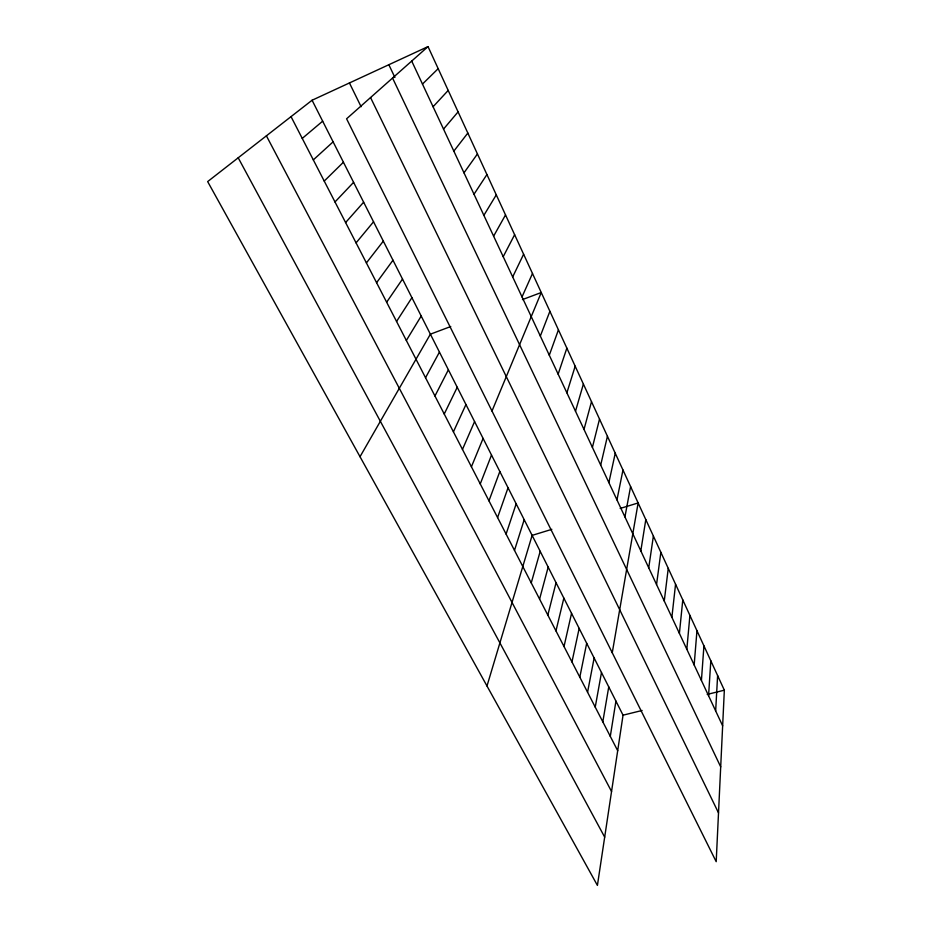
<?xml version="1.0" encoding="UTF-8"?>
<svg xmlns="http://www.w3.org/2000/svg" width="932" height="932" viewBox="0 0 932 932"><rect width="100%" height="100%" fill="white"/><g stroke="black" fill="none" stroke-linecap="round" stroke-linejoin="round"><path stroke-width="1.4" d="M724.339 690.181L716.195 861.681L346.588 118.795L428.021 46.6L724.339 690.181L707.225 694.41M715.659 710.906L717.617 675.572M708.576 695.773L710.813 660.8M701.423 680.465L703.928 645.853M694.165 664.97L696.961 630.719M686.826 649.278L689.913 615.411M679.405 633.387L682.783 599.928M671.879 617.31L675.56 584.248M664.26 601.024L668.256 568.38M656.547 584.527L660.858 552.327M648.73 567.821L653.379 536.075M312.08 100.237L623.042 715.17L597.412 885.4L207.661 181.589L312.08 100.237L428.021 46.6M640.82 550.905L645.806 519.613M610.297 736.35L615.936 701.12M602.806 721.822L608.747 686.907M612.254 652.761L638.129 502.954L620.188 508.441M595.233 707.12L601.478 672.531M624.929 516.934L630.591 486.586M587.568 692.231L594.127 657.992M616.949 499.878L622.972 470.019M579.809 677.18L586.682 643.278M571.957 661.941L579.168 628.401M608.876 482.601L615.248 453.243M564.011 646.517L571.549 613.349M600.686 465.103L607.431 436.269M555.961 630.906L563.848 598.123M592.403 447.383L599.521 419.085M547.83 615.097L556.055 582.71M539.581 599.101L548.179 567.122M584.003 429.431L591.505 401.68M531.24 582.908L540.199 551.336M575.498 411.245L583.385 384.066M486.993 685.987L532.125 535.376L551.826 529.341M566.877 392.815L575.172 366.218M514.487 550.393L524.192 519.683M506.088 534.083L516.165 503.816M558.14 374.14L566.854 348.149M497.583 517.563L508.045 487.762M549.298 355.22L558.431 329.846M488.962 500.845L499.832 471.51M540.327 336.044L549.892 311.311M480.248 483.918L491.513 455.072M471.417 466.781L483.102 438.424M491.991 411.035L541.247 292.531L522.444 299.591M462.47 449.422L474.574 421.579M522.025 296.912L532.487 273.507M453.418 431.842L465.953 404.523M512.682 276.944L523.609 254.238M444.238 414.029L457.228 387.269M434.953 395.995L448.385 369.794M503.21 256.696L514.627 234.701M425.54 377.728L439.438 352.098M493.611 236.169L505.517 214.919M360.02 456.715L430.386 334.18L450.75 326.526M483.871 215.35L496.278 194.87M406.34 340.471L421.206 316.041M396.554 321.47L411.921 297.669M474.004 194.24L486.923 174.54M386.64 302.213L402.507 279.064M463.985 172.839L477.44 153.943M376.586 282.699L392.978 260.214M453.837 151.124L467.829 133.055M366.392 262.929L383.32 241.12M356.071 242.879L373.546 221.781M443.527 129.094L458.078 111.887M345.597 222.562L363.643 202.186M433.077 106.749L448.199 90.427M334.984 201.964L353.601 182.334M324.231 181.076L343.43 162.215M422.476 84.066L438.18 68.665M313.315 159.896L333.12 141.839M302.248 138.414L322.67 121.172M623.042 715.17L642.113 710.475M238.208 157.788L604.682 837.134M266.401 135.827L611.555 791.513M291.029 116.628L617.695 750.714M349.43 82.948L361.103 106.726M370.552 97.557L718.514 812.879M388.842 64.727L394.912 77.472M392.558 78.043L720.704 766.873M411.711 61.058L722.649 725.853"/></g></svg>
